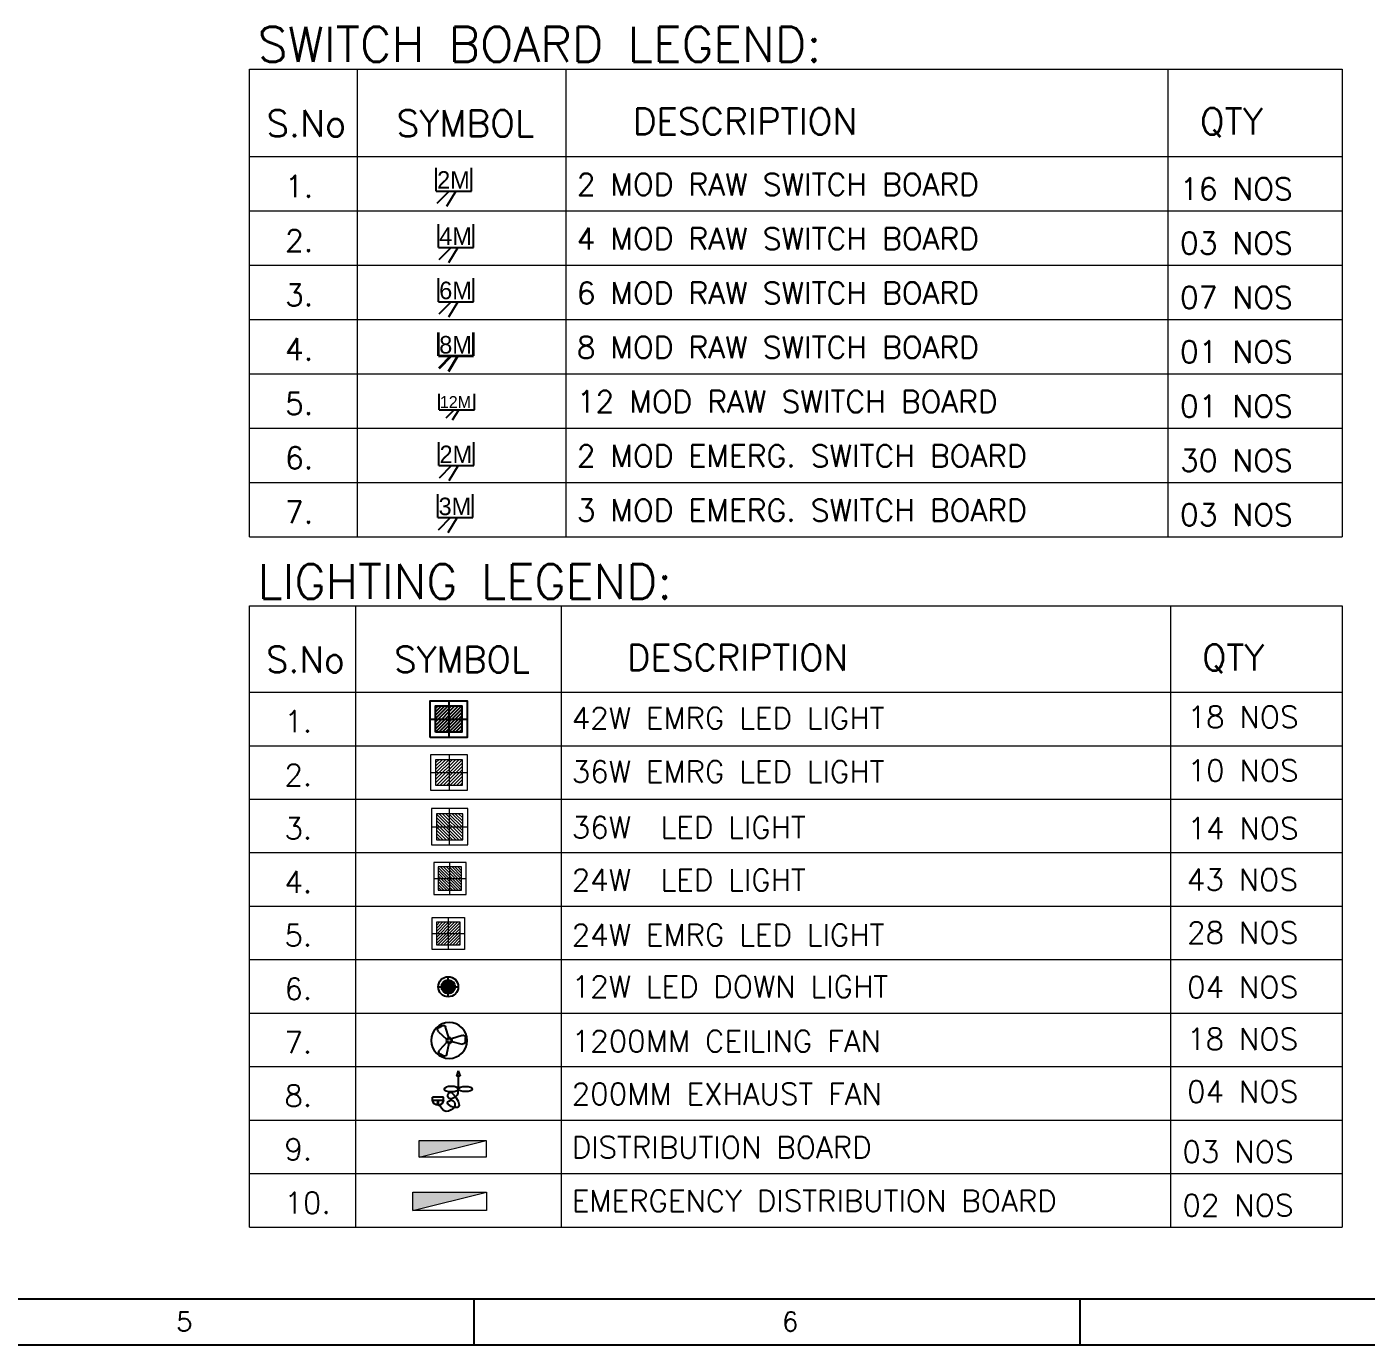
# Model space of a CAD drawing. Extents: x 2982526 to 3410143, y -1442121 to -1332990.
# Drawn here: x 3004523 to 3015936, y -1389320 to -1378080 of the extents above; entities that cross this region are included whole.
import ezdxf
from ezdxf.enums import TextEntityAlignment as Align

# ---------------------------------------------------------------- set-up
doc = ezdxf.new("R2010")
doc.units = 0
doc.header["$MEASUREMENT"] = 0
doc.linetypes.add('ACAD_ISO04W100', pattern=[30, 24, -3, 0, -3])
doc.linetypes.add('CONTINU', pattern=[0])
for name, color, linetype in [('24W RAW POWER', 1, 'Continuous'), ('24W UPS POWER LIGHT', 5, 'Continuous'), ('ELE 36W EMERGENCY LIGHT', 5, 'Continuous'), ('ELE 36W LED LIGHT', 6, 'Continuous'), ('ELE-1200MM CEILINGFAN', 6, 'Continuous'), ('ELE-12M P.SB', 5, 'Continuous'), ('ELE-12W LED', 1, 'Continuous'), ('ELE-2M RAW P.SB', 40, 'Continuous'), ('ELE-2M UPS P.SB', 3, 'Continuous'), ('ELE-3M RAW P.SB', 40, 'Continuous'), ('ELE-3M UPS P.SB', 3, 'Continuous'), ('ELE-4M RAW P.SB', 7, 'Continuous'), ('ELE-6M RAW P.SB', 40, 'Continuous'), ('ELE-EXHAUST FAN', 10, 'Continuous'), ('ELE-LIGHTING WIRRING', 7, 'Continuous'), ('TITLE', 7, 'Continuous')]:
    doc.layers.add(name, color=color, linetype=linetype)
for name, color, linetype, lineweight in [('axes', 40, 'ACAD_ISO04W100', 0), ('ELE-24W EMERGENCY  LED LIGHT', 5, 'Continuous', 18), ('ELE-24W LED LIGHT', 1, 'Continuous', 18), ('ELE-36W EMERGENCY  LED LIGHT', 7, 'Continuous', 18), ('ELE-36W LED LIGHT', 210, 'Continuous', 18), ('ELE-8M RAW P.SB', 40, 'Continuous', 35), ('ELE. DB', 1, 'Continuous', 9), ('HATCH', 8, 'Continuous', 5)]:
    doc.layers.add(name, color=color, linetype=linetype, lineweight=lineweight)
doc.layers.add('ELE-42W EMERGENCY DOWN LIGHT', color=7, linetype='Continuous', true_color=0x608ec6)
doc.styles.add('ROMANS', font='romans.shx')

# ---------------------------------------------------------------- blocks, each defined once
blk = doc.blocks.new('A$C1BA14061')
at = {"layer": 'TITLE'}
blk.add_line((202692, -139174), (1204, -139174), dxfattribs=at)
at = {"layer": 'TITLE', "color": 0}
for p, q in [((84942, -140464), (84942, -139174)), ((101948, -140464), (101948, -139174))]:
    blk.add_line(p, q, dxfattribs=at)
at = {"layer": 'TITLE', "color": 7}
blk.add_line((203982, -140464), (0, -140464), dxfattribs=at)
at = {"layer": 'TITLE', "color": 0, "style": 'ROMANS', "width": 1}
for s, p in [('5', (76802, -139799)), ('6', (93808, -139799))]:
    blk.add_text(s, height=535, dxfattribs=at).set_placement(p, align=Align.MIDDLE)
blk = doc.blocks.new('ELE.EMERGENCY 40W LED LIGHT')
at = {"layer": 'ELE-36W EMERGENCY  LED LIGHT'}
h = blk.add_hatch(dxfattribs=at)
h.set_pattern_fill('ANSI31', color=5, scale=300, style=0)
h.paths.add_polyline_path([(-208, -208), (-208, 208), (208, 208), (208, -208)])
for p, q in [((0, 288), (0, -288)), ((-288, 0), (288, 0))]:
    blk.add_line(p, q, dxfattribs=at)
for points in [[(-288, -288), (-288, 288), (288, 288), (288, -288)], [(-208, -208), (-208, 208), (208, 208), (208, -208)]]:
    blk.add_lwpolyline(points, close=True, dxfattribs=at)
blk = doc.blocks.new('light300x600')
at = {"layer": 'ELE-36W LED LIGHT', "lineweight": 0}
for p, q in [((918215, -78407), (918215, -79007)), ((918815, -78407), (918215, -78407)), ((918298, -78491), (918299, -78491)), ((918298, -78544), (918352, -78491)), ((918298, -78597), (918405, -78491)), ((918298, -78650), (918458, -78491)), ((918298, -78703), (918511, -78491)), ((918298, -78756), (918564, -78491)), ((918298, -78809), (918617, -78491)), ((918298, -78862), (918670, -78491)), ((918298, -78916), (918723, -78491)), ((918298, -78491), (918298, -78924)), ((918731, -78491), (918298, -78491)), ((918515, -78407), (918515, -79007)), ((918731, -78924), (918731, -78491)), ((918815, -79007), (918815, -78407)), ((918215, -78707), (918815, -78707)), ((918343, -78924), (918731, -78536)), ((918396, -78924), (918731, -78589)), ((918449, -78924), (918731, -78642)), ((918502, -78924), (918731, -78695)), ((918298, -78924), (918731, -78924)), ((918555, -78924), (918731, -78748)), ((918608, -78924), (918731, -78801)), ((918661, -78924), (918731, -78854)), ((918714, -78924), (918731, -78907)), ((918215, -79007), (918815, -79007))]:
    blk.add_line(p, q, dxfattribs=at)
blk = doc.blocks.new('24w led light')
at = {"layer": 'ELE-24W LED LIGHT', "color": 1, "lineweight": 0}
for p, q in [((159, 159), (-160, 159)), ((-160, 159), (-160, -160)), ((-1, -160), (-1, 159)), ((159, -160), (159, 159)), ((115, 115), (-116, 115)), ((-116, 115), (-116, -116)), ((110, -116), (-116, 110)), ((82, -116), (-116, 82)), ((54, -116), (-116, 54)), ((26, -116), (-116, 26)), ((115, -92), (-92, 115)), ((115, -64), (-64, 115)), ((115, -35), (-35, 115)), ((115, -7), (-7, 115)), ((115, 21), (21, 115)), ((115, 49), (49, 115)), ((115, 77), (77, 115)), ((115, 106), (106, 115)), ((115, -116), (115, 115)), ((-160, -1), (159, -1)), ((-3, -116), (-116, -3)), ((-31, -116), (-116, -31)), ((-59, -116), (-116, -59)), ((-87, -116), (-116, -87)), ((-115, -116), (-116, -115)), ((-116, -116), (115, -116)), ((-160, -160), (159, -160))]:
    blk.add_line(p, q, dxfattribs=at)
blk = doc.blocks.new('24w led emeregency')
at = {"layer": 'ELE-24W EMERGENCY  LED LIGHT'}
h = blk.add_hatch(dxfattribs=at)
h.set_pattern_fill('ANSI31', scale=166.67, style=0)
h.paths.add_polyline_path([(-115, -115), (-115, 115), (115, 115), (115, -115)])
at = {"layer": 'ELE-24W EMERGENCY  LED LIGHT', "color": 5}
for p, q in [((0, 160), (0, -160)), ((-160, 0), (160, 0))]:
    blk.add_line(p, q, dxfattribs=at)
for points in [[(-160, -160), (-160, 160), (160, 160), (160, -160)], [(-115, -115), (-115, 115), (115, 115), (115, -115)]]:
    blk.add_lwpolyline(points, close=True, dxfattribs=at)
blk = doc.blocks.new('A$C07FB25EA')
at = {"layer": 'ELE-1200MM CEILINGFAN', "color": 3}
for p, q in [((6.5, 13.4), (9.5, 11.6)), ((-14.8, -1), (-14.8, 2.4)), ((-11.8, 4.5), (-2.2, 1.4)), ((0.3, 2.6), (3.2, 12.1)), ((9.8, 7.9), (2.4, 1.2)), ((-2.4, -1.1), (-12, -3.3)), ((2, -12.5), (-0.1, -2.6)), ((2.2, -1.5), (8.9, -8.8)), ((8.3, -12.3), (5.3, -14))]:
    blk.add_line(p, q, dxfattribs=at)
at = {"layer": 'ELE-1200MM CEILINGFAN', "color": 5, "ltscale": 10}
blk.add_circle((0, 0), 16.4, dxfattribs=at)
at = {"layer": 'ELE-1200MM CEILINGFAN', "color": 3}
for radius in [2.65, 1.58]:
    blk.add_circle((0, 0), radius, dxfattribs=at)
for centre, start, end in [((5.4, 11.4), 59.5281, 162.5229), ((-12.5, 2.4), 71.9493, 179.5281), ((8.3, 9.7), 311.9493, 59.5281), ((-12.5, -1), 179.5281, 282.5229), ((7.2, -10.3), 299.5281, 42.5229), ((4.2, -12), 191.9493, 299.5281)]:
    blk.add_arc(centre, 2.3, start, end, dxfattribs=at)
blk = doc.blocks.new('A$C44D17E71')
at = {"layer": 'ELE-EXHAUST FAN', "color": 1}
for p, q in [((-13.3, 0.72), (-9.75, 2.1)), ((-13.3, 0.72), (-9.75, -0.48)), ((-9.75, 2.1), (-9.75, -0.48)), ((-0.97, 0.81), (-9.75, 0.81)), ((6.62, -9.32), (4.71, -9.31)), ((4.71, -9.31), (4.71, -16.8)), ((6.59, -16.81), (4.71, -16.8)), ((6.59, -16.81), (6.62, -9.32)), ((6.61, -12.95), (10.07, -12.97)), ((6.61, -13.55), (10.06, -13.57))]:
    blk.add_line(p, q, dxfattribs=at)
blk.add_ellipse((-0.97, 5.64), major_axis=(0, -4.83), ratio=0.36355, dxfattribs=at)
at = {"layer": 'ELE-EXHAUST FAN', "color": 1, "extrusion": (0, 0, -1)}
blk.add_ellipse((-0.97, -4.02), major_axis=(0, 4.83), ratio=0.36355, dxfattribs=at)
blk.add_ellipse((6.31, -13.06), major_axis=(0.02, 3.76), ratio=1, start_param=0.079283, end_param=3.06231, dxfattribs=at)
at = {"layer": 'ELE-EXHAUST FAN', "color": 1}
blk.add_open_spline([(-1.04, 0.81), (-0.79, -0.3), (3.44, 2.5), (7.59, -7.04), (-0.96, -5.98), (5.22, 0.41), (14.27, 3.09), (9.16, -9.39), (5.43, -2.53), (11.73, 0.02), (16.82, -10.79), (10.14, -10.71), (10.07, -12.97)], degree=3, knots=[0, 0, 0, 0, 6.261699, 12.352893, 15.787239, 21.858742, 28.752755, 35.678217, 39.225495, 45.354107, 53.693878, 67.421453, 67.421453, 67.421453, 67.421453], dxfattribs=at)
blk = doc.blocks.new('18W LED')
at = {"layer": 'ELE-12W LED'}
h = blk.add_hatch(dxfattribs=at)
h.set_pattern_fill('ANSI31', color=252)
h.set_pattern_definition([(45, (-1135553.9097, 459369.4158), (-2.24506403, 2.24506403), [])])
edge = h.paths.add_edge_path()
edge.add_arc((0, 0), 85.7, 0, 360)
at = {"layer": 'ELE-12W LED', "color": 1}
for p, q in [((-126, 0), (126, 0)), ((0, -126), (0, 126))]:
    blk.add_line(p, q, dxfattribs=at)
for radius in [126, 85.7]:
    blk.add_circle((0, 0), radius, dxfattribs=at)
blk = doc.blocks.new('54W EME')
at = {"layer": 'ELE-42W EMERGENCY DOWN LIGHT'}
h = blk.add_hatch(dxfattribs=at)
h.set_pattern_fill('ANSI31', color=8, scale=312.5, style=0)
h.paths.add_polyline_path([(-216, -216), (-216, 216), (216, 216), (216, -216)])
for p, q in [((0, 300), (0, -300)), ((-300, 0), (300, 0))]:
    blk.add_line(p, q, dxfattribs=at)
for points in [[(-300, -300), (-300, 300), (300, 300), (300, -300)], [(-216, -216), (-216, 216), (216, 216), (216, -216)]]:
    blk.add_lwpolyline(points, close=True, dxfattribs=at)
blk = doc.blocks.new('RPDB')
at = {"layer": 'ELE. DB'}
h = blk.add_hatch(color=1, dxfattribs=at)
h.dxf.hatch_style = 1
h.paths.add_polyline_path([(150, 0), (150, 600), (0, 600)])
at = {"layer": 'ELE. DB', "color": 1}
blk.add_line((0, 600), (150, 0), dxfattribs=at)
blk.add_lwpolyline([(0, 0), (0, 600), (150, 600), (150, 0)], close=True, dxfattribs=at)
blk = doc.blocks.new('UPS DB')
at = {"layer": 'HATCH'}
h = blk.add_hatch(color=3, dxfattribs=at)
h.dxf.hatch_style = 1
h.paths.add_polyline_path([(0, -150), (600, -150), (600, 0)])
at = {"layer": 'ELE. DB', "color": 3}
blk.add_line((600, 0), (0, -150), dxfattribs=at)
blk.add_lwpolyline([(0, 0), (600, 0), (600, -150), (0, -150)], close=True, dxfattribs=at)
blk = doc.blocks.new('2M UPS SB')
at = {"layer": 'ELE-2M UPS P.SB', "color": 3}
for p, q in [((-133.8, 160), (-69.3, 265.2)), ((-88.2, 160), (-3.4, 244.9)), ((-240, 160), (-240, 0)), ((0, 160), (-240, 160)), ((0, 160), (0, 0))]:
    blk.add_line(p, q, dxfattribs=at)
blk.add_text('2M', height=120, rotation=180, dxfattribs=at).set_placement((-6, 143))
blk = doc.blocks.new('2M SB')
at = {"layer": 'ELE-2M RAW P.SB'}
for p, q in [((-133.8, 160), (-69.3, 265.2)), ((-88.2, 160), (-3.4, 244.9)), ((-240, 160), (-240, 0)), ((0, 160), (-240, 160)), ((0, 160), (0, 0))]:
    blk.add_line(p, q, dxfattribs=at)
blk.add_text('2M', height=120, rotation=180, dxfattribs=at).set_placement((-6, 143))
blk = doc.blocks.new('4M P.SB')
at = {"layer": 'ELE-2M RAW P.SB'}
for p, q in [((0, 0), (3.33, 0)), ((0, 0), (0, -5)), ((0, -2.79), (-2.19, -1.44)), ((0, -1.84), (-1.77, -0.07)), ((0, -5), (3.33, -5))]:
    blk.add_line(p, q, dxfattribs=at)
blk.add_text('4M', height=2.5, rotation=270, dxfattribs=at).set_placement((0.35, -0.13))
blk = doc.blocks.new('12M')
at = {"layer": 'ELE-3M RAW P.SB'}
for p, q in [((66145.49, -30924.53), (66145.49, -30921.2)), ((66152.84, -30924.53), (66152.84, -30921.2)), ((66145.49, -30924.53), (66152.84, -30924.53)), ((66148.6, -30924.53), (66146.83, -30926.3)), ((66149.55, -30924.53), (66148.2, -30926.72))]:
    blk.add_line(p, q, dxfattribs=at)
blk.add_text('12M', height=2.5, dxfattribs=at).set_placement((66145.61, -30924.18))
blk = doc.blocks.new('3M UPS SB')
at = {"layer": 'ELE-3M UPS P.SB', "color": 3}
for p, q in [((-133.8, 160), (-69.3, 265.2)), ((-88.2, 160), (-3.4, 244.9)), ((-240, 160), (-240, 0)), ((0, 160), (-240, 160)), ((0, 160), (0, 0))]:
    blk.add_line(p, q, dxfattribs=at)
blk.add_text('3M', height=120, rotation=180, dxfattribs=at).set_placement((-6, 143))
blk = doc.blocks.new('S-SKIRT')
at = {"layer": 'ELE-3M RAW P.SB'}
for p, q in [((4, 6), (0, 6)), ((4, 0), (4, 6)), ((4, 3.34), (6.63, 1.73)), ((4, 0), (0, 0)), ((4, 2.21), (6.12, 0.08))]:
    blk.add_line(p, q, dxfattribs=at)
blk.add_text('6M', height=3, rotation=90, dxfattribs=at).set_placement((3.57, 0.15))
blk = doc.blocks.new('TEWEE')
at = {"layer": 'ELE-8M RAW P.SB'}
for p, q in [((-187.5, 0), (-187.5, 125)), ((0, 0), (0, 125)), ((-187.5, 0), (0, 0)), ((-118.6, 0), (-184.9, -66.3)), ((-83, 0), (-133.4, -82.2))]:
    blk.add_line(p, q, dxfattribs=at)
blk.add_text('8M', height=93.75, dxfattribs=at).set_placement((-182.8, 13.3))

msp = doc.modelspace()

# ---------------------------------------------------------------- linework, layer by layer
at = {"layer": 'axes', "color": 7, "linetype": 'CONTINU', "lineweight": 0}
for p, q in [((3007339.4, -1378440.4, -2.5), (3007339.4, -1382428.5, -2.5)), ((3009116.6, -1378440.4, -2.5), (3009116.6, -1382428.5, -2.5)), ((3014245.1, -1378440.4, -2.5), (3014245.1, -1382428.5, -2.5)), ((3006420.3, -1379187.2, -2.5), (3015731.3, -1379187.2, -2.5)), ((3006420.3, -1379650.2, -2.5), (3015731.3, -1379650.2, -2.5)), ((3006420.3, -1380113.3, -2.5), (3015731.3, -1380113.3, -2.5)), ((3006420.3, -1380576.3, -2.5), (3015731.3, -1380576.3, -2.5)), ((3006420.3, -1381039.4, -2.5), (3015731.3, -1381039.4, -2.5)), ((3006420.3, -1381502.4, -2.5), (3015731.3, -1381502.4, -2.5)), ((3006420.3, -1381965.4, -2.5), (3015731.3, -1381965.4, -2.5)), ((3006420.3, -1382428.5, -2.5), (3015731.3, -1382428.5, -2.5)), ((3007325.4, -1383017.7, -2.5), (3007325.4, -1388312.7, -2.5)), ((3009075.4, -1383017.7, -2.5), (3009075.4, -1388312.7, -2.5)), ((3014267.8, -1383017.7, -2.5), (3014267.8, -1388312.7, -2.5)), ((3006420.3, -1383753, -2.5), (3015731.3, -1383753, -2.5)), ((3006420.3, -1384209, -2.5), (3015731.3, -1384209, -2.5)), ((3006420.3, -1384665, -2.5), (3015731.3, -1384665, -2.5)), ((3006420.3, -1385120.9, -2.5), (3015731.3, -1385120.9, -2.5)), ((3006420.3, -1385576.9, -2.5), (3015731.3, -1385576.9, -2.5)), ((3006420.3, -1386032.9, -2.5), (3015731.3, -1386032.9, -2.5)), ((3006420.3, -1386488.8, -2.5), (3015731.3, -1386488.8, -2.5)), ((3006420.3, -1386944.8, -2.5), (3015731.3, -1386944.8, -2.5)), ((3006420.3, -1387400.8, -2.5), (3015731.3, -1387400.8, -2.5)), ((3006420.3, -1387856.7, -2.5), (3015731.3, -1387856.7, -2.5)), ((3006420.3, -1388312.7, -2.5), (3015731.3, -1388312.7, -2.5))]:
    msp.add_line(p, q, dxfattribs=at)
at = {"layer": 'axes', "color": 7, "linetype": 'CONTINU', "lineweight": 0, "elevation": -2.5}
for points in [[(3006420.3, -1382428.5), (3006420.3, -1378440.4), (3015731.3, -1378440.4), (3015731.3, -1382428.5)], [(3006420.3, -1388312.7), (3006420.3, -1383017.7), (3015731.3, -1383017.7), (3015731.3, -1388312.7)]]:
    msp.add_lwpolyline(points, dxfattribs=at)

# ---------------------------------------------------------------- block references
at = {"layer": '24W RAW POWER', "lineweight": 9, "xscale": 0.8604547936229923, "yscale": 0.8604547936229923, "zscale": 0.8604547936229923}
msp.add_blockref('24w led light', (3008128.9, -1385341.2, -2.5), dxfattribs=at)
at = {"layer": '24W UPS POWER LIGHT', "lineweight": 9, "xscale": 0.8577658723916712, "yscale": 0.8577658723916712, "zscale": 0.8577658723916712}
msp.add_blockref('24w led emeregency', (3008114.5, -1385810.7, -2.5), dxfattribs=at)
at = {"layer": 'ELE 36W EMERGENCY LIGHT', "xscale": 0.536103670245324, "yscale": 0.536103670245324, "zscale": 0.536103670245324}
msp.add_blockref('ELE.EMERGENCY 40W LED LIGHT', (3008121.5, -1384437.4, -2.5), dxfattribs=at)
at = {"layer": 'ELE 36W LED LIGHT', "xscale": 0.5146595234354614, "yscale": 0.5146595234354614, "zscale": 0.5146595234354614, "rotation": 89.9999999995464}
msp.add_blockref('light300x600', (2967618.8, -1857622.6, -2.5), dxfattribs=at)
at = {"layer": 'ELE-1200MM CEILINGFAN', "color": 7, "ltscale": 8, "xscale": -9.33692570430941, "yscale": 9.33692570430941, "zscale": 9.33692570430941}
msp.add_blockref('A$C07FB25EA', (3008122.1, -1386722.1, -2.5), dxfattribs=at)
at = {"layer": 'ELE-12M P.SB', "color": 5, "linetype": 'CONTINU', "xscale": 40.66479926743007, "yscale": 40.66479926743007, "zscale": 40.66479926743007}
msp.add_blockref('12M', (318245.3, -123804.7, -2.5), dxfattribs=at)
at = {"layer": 'ELE-12W LED', "color": 6, "xscale": 0.6792559395083886, "yscale": 0.6792559395083886, "zscale": 0.6792559395083886}
msp.add_blockref('18W LED', (3008114.5, -1386264.4, -2.5), dxfattribs=at)
at = {"layer": 'ELE-2M RAW P.SB', "color": 6, "xscale": 1.245598435996243, "yscale": 1.245598435996243, "zscale": 1.245598435996243, "rotation": 179.9999999999999}
msp.add_blockref('2M SB', (3008012.5, -1379282.7, -2.5), dxfattribs=at)
at = {"layer": 'ELE-2M UPS P.SB', "color": 6, "xscale": 1.245598435996243, "yscale": 1.245598435996243, "zscale": 1.245598435996243, "rotation": 180}
msp.add_blockref('2M UPS SB', (3008032.8, -1381622.2, -2.5), dxfattribs=at)
at = {"layer": 'ELE-3M UPS P.SB', "color": 6, "xscale": 1.245598435996243, "yscale": 1.245598435996243, "zscale": 1.245598435996243, "rotation": 180}
msp.add_blockref('3M UPS SB', (3008024.4, -1382065.5, -2.5), dxfattribs=at)
at = {"layer": 'ELE-42W EMERGENCY DOWN LIGHT', "linetype": 'ByBlock', "xscale": 0.5216039832073408, "yscale": 0.5216039832073408, "zscale": 0.5216039832073408}
msp.add_blockref('54W EME', (3008118.2, -1383982.5, -2.5), dxfattribs=at)
at = {"layer": 'ELE-4M RAW P.SB', "color": 7, "linetype": 'CONTINU', "xscale": 59.78872492781966, "yscale": 59.78872492781966, "zscale": 59.78872492781966, "rotation": 89.99999999999993}
msp.add_blockref('4M P.SB', (3008030, -1379960.7, -2.5), dxfattribs=at)
at = {"layer": 'ELE-6M RAW P.SB', "xscale": 49.82393743991726, "yscale": 49.82393743991726, "zscale": 49.82393743991726, "rotation": 269.9999999999997}
msp.add_blockref('S-SKIRT', (3008030, -1380224.5, -2.5), dxfattribs=at)
at = {"layer": 'ELE-8M RAW P.SB', "xscale": 1.594365998072298, "yscale": 1.594365998072298, "zscale": 1.594365998072298}
msp.add_blockref('TEWEE', (3008329, -1380886.8, -2.5), dxfattribs=at)
at = {"layer": 'ELE-EXHAUST FAN', "xscale": 12.47530112149632, "yscale": 12.47530112149632, "zscale": 12.47530112149632, "rotation": 270}
msp.add_blockref('A$C44D17E71', (3008190.6, -1387148.2, -2.5), dxfattribs=at)
at = {"layer": 'ELE. DB'}
for name, p, xscale, yscale, zscale, rotation in [('RPDB', (3008437.8, -1387718, -2.5), 0.9538204425900605, 0.9538204425900605, 0.9538204425900605, 89.9999999999999), ('UPS DB', (3008439.4, -1388171.6, -2.5), 1.044663068435796, 1.044663068435796, 1.044663068435796, 179.9999999999998)]:
    msp.add_blockref(name, p, dxfattribs=dict(at, xscale=xscale, yscale=yscale, zscale=zscale, rotation=rotation))
at = {"layer": 'TITLE', "xscale": 0.3035552556082519, "yscale": 0.3035553943041123, "zscale": 0.3035553665695551}
msp.add_blockref('A$C1BA14061', (2982551.7, -1346682), dxfattribs=at)

# ---------------------------------------------------------------- texts
at = {"layer": 'ELE-LIGHTING WIRRING', "color": 7, "linetype": 'CONTINU', "lineweight": 0, "attachment_point": 1, "style": 'ROMANS'}
for s, insert, char_height, width in [('{\\C256;SWITCH BOARD LEGEND:}', (3006490.1, -1378080.1, -2.5), 298.944, 7140.153), ('{\\C256;DESCRIPTION}', (3009686.8, -1378774, -2.5), 224.208, 573.908), ('{\\C256;QTY}', (3014518.5, -1378774, -2.5), 224.208, 573.908), ('{\\C256;S.No}', (3006564.1, -1378792.1, -2.5), 224.208, 573.908), ('{\\C256;SYMBOL}', (3007674, -1378792.1, -2.5), 224.208, 573.908), ('{\\C256;1.}', (3006723.2, -1379347.1, -2.5), 186.84, 573.908), ('{\\C256;2 MOD RAW SWITCH BOARD}', (3009208.9, -1379330.3, -2.5), 186.84, 4019.531), ('{\\C256;16 NOS\\P}', (3014348.9, -1379368.3, -2.5), 186.84, 1390.601), ('{\\C256;2.}', (3006723.2, -1379810.1, -2.5), 186.84, 573.908), ('{\\C256;4 MOD RAW SWITCH BOARD\\P}', (3009208.9, -1379793.3, -2.5), 186.84, 4019.531), ('{\\C256;03 NOS\\P}', (3014348.9, -1379831.4, -2.5), 186.84, 1579.377), ('{\\C256;3.}', (3006723.2, -1380273.2, -2.5), 186.84, 573.908), ('{\\C256;6 MOD RAW SWITCH BOARD\\P}', (3009208.9, -1380256.3, -2.5), 186.84, 4019.531), ('{\\C256;07 NOS\\P}', (3014348.9, -1380294.4, -2.5), 186.84, 1579.377), ('{\\C256;8 MOD RAW SWITCH BOARD\\P}', (3009208.9, -1380719.4, -2.5), 186.84, 4602.274), ('{\\C256;4.}', (3006723.2, -1380736.2, -2.5), 186.84, 573.908), ('{\\C256;01 NOS}', (3014348.9, -1380757.4, -2.5), 186.84, 1431.639), ('{\\C256;12 MOD RAW SWITCH BOARD}', (3009208.9, -1381182.4, -2.5), 186.84, 4602.274), ('{\\C256;5.}', (3006723.2, -1381199.2, -2.5), 186.84, 573.908), ('{\\C256;01 NOS}', (3014348.9, -1381220.5, -2.5), 186.84, 1431.639), ('{\\C256;6.}', (3006723.2, -1381662.3, -2.5), 186.84, 573.908), ('{\\C256;2 MOD EMERG. SWITCH BOARD}', (3009208.9, -1381645.5, -2.5), 186.84, 4881.334), ('{\\C256;30 NOS\\P}', (3014348.9, -1381683.5, -2.5), 186.84, 1283.902), ('{\\C256;7.\\P}', (3006723.2, -1382125.3, -2.5), 186.84, 573.908), ('{\\C256;3 MOD EMERG. SWITCH BOARD}', (3009208.9, -1382108.5, -2.5), 186.84, 4561.236), ('{\\C256;03 NOS\\P}', (3014348.9, -1382146.6, -2.5), 186.84, 1341.355), ('{\\C256;LIGHTING LEGEND:}', (3006489, -1382662.8, -2.5), 294.377, 7031.07), ('{\\C256;DESCRIPTION}', (3009636.9, -1383346.1, -2.5), 220.782, 565.14), ('{\\C256;QTY}', (3014537, -1383346.1, -2.5), 220.782, 565.14), ('{\\C256;S.No}', (3006561.9, -1383364, -2.5), 220.782, 565.14), ('{\\C256;SYMBOL}', (3007654.9, -1383364, -2.5), 220.782, 565.14), ('{\\C256;1.}', (3006718.5, -1383910.5, -2.5), 183.99, 565.14), ('{\\C256;42W EMRG LED LIGHT}', (3009166.3, -1383882.6, -2.5), 183.985, 3958.123), ('{\\C256;18 NOS\\P}', (3014413.4, -1383873, -2.5), 183.985, 1689.651), ('{\\C256;2.}', (3006718.5, -1384366.5, -2.5), 183.99, 565.14), ('{\\C256;36W EMRG LED LIGHT}', (3009166.3, -1384338.6, -2.5), 183.985, 3958.123), ('{\\C256;10 NOS\\P}', (3014413.4, -1384329, -2.5), 183.985, 1689.651), ('{\\C256;3.}', (3006718.5, -1384822.4, -2.5), 183.99, 565.14), ('{\\C256;36W  LED LIGHT}', (3009166.3, -1384813.7, -2.5), 183.985, 3958.123), ('{\\C256;14 NOS\\P}', (3014413.4, -1384822.1, -2.5), 183.985, 1706.776), ('{\\C256;4.}', (3006718.5, -1385278.4, -2.5), 183.99, 565.14), ('{\\C256;24W  LED LIGHT}', (3009166.3, -1385261.4, -2.5), 183.985, 3958.123), ('{\\C256;43 NOS\\P}', (3014407.6, -1385259.7, -2.5), 183.985, 1546.938), ('{\\C256;5.}', (3006718.5, -1385734.3, -2.5), 183.99, 565.14), ('{\\C256;24W EMRG LED LIGHT}', (3009166.3, -1385730.6, -2.5), 183.985, 3958.123), ('{\\C256;28 NOS\\P}', (3014409.8, -1385711, -2.5), 183.985, 1569.772), ('{\\C256;6.}', (3006718.5, -1386190.3, -2.5), 183.99, 565.14), ('{\\C256;12W LED DOWN LIGHT}', (3009166.3, -1386170.9, -2.5), 183.985, 3958.123), ('{\\C256;04 NOS\\P}', (3014409.8, -1386176, -2.5), 183.985, 1575.481), ('{\\C256;7.}', (3006718.5, -1386646.3, -2.5), 183.99, 565.14), ('{\\C256;1200MM CEILING FAN}', (3009166.3, -1386636.5, -2.5), 183.985, 3958.123), ('{\\C256;18 NOS\\P}', (3014409.8, -1386617, -2.5), 183.985, 1385.521), ('{\\C256;8.}', (3006718.5, -1387102.2, -2.5), 183.99, 565.14), ('{\\C256;200MM EXHAUST FAN}', (3009166.3, -1387085.7, -2.5), 183.985, 3958.123), ('{\\C256;04 NOS\\P}', (3014409.8, -1387066.1, -2.5), 183.985, 1434.015), ('{\\C256;9.}', (3006718.5, -1387558.2, -2.5), 183.99, 565.14), ('{\\C256;DISTRIBUTION BOARD}', (3009166.3, -1387541.6, -2.5), 183.985, 3958.123), ('{\\C256;03 NOS\\P}', (3014370, -1387579.1, -2.5), 183.985, 1377.439), ('{\\C256;10.}', (3006718.5, -1388014.2, -2.5), 183.985, 565.14), ('{\\C256;EMERGENCY DISTRIBUTION BOARD}', (3009166.3, -1387997.6, -2.5), 183.985, 5105.804), ('{\\C256;02 NOS\\P}', (3014370, -1388035.1, -2.5), 183.985, 1514.837)]:
    msp.add_mtext(s, dxfattribs=dict(at, insert=insert, char_height=char_height, width=width))

doc.saveas('drawing.dxf')
